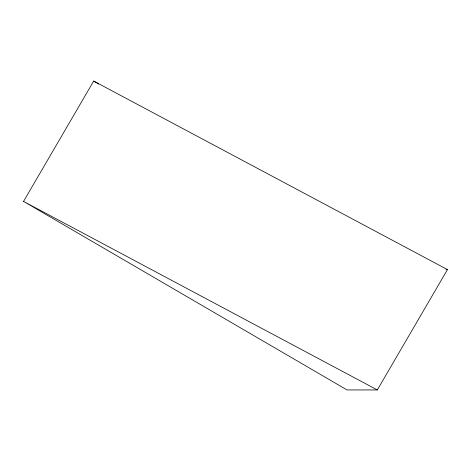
<?xml version="1.0" encoding="UTF-8"?>
<svg xmlns="http://www.w3.org/2000/svg" width="471" height="471" viewBox="0 0 471 471"><rect width="100%" height="100%" fill="white"/><g stroke="black" fill="none" stroke-linecap="round" stroke-linejoin="round"><path stroke-width="0.71" d="M23.55 201.411L93.688 81.059L447.45 269.589L377.312 389.941L347.039 389.941L23.55 201.411L377.312 389.941M446.008 269.589L447.45 269.589M93.688 81.059L98.775 84.026"/></g></svg>
